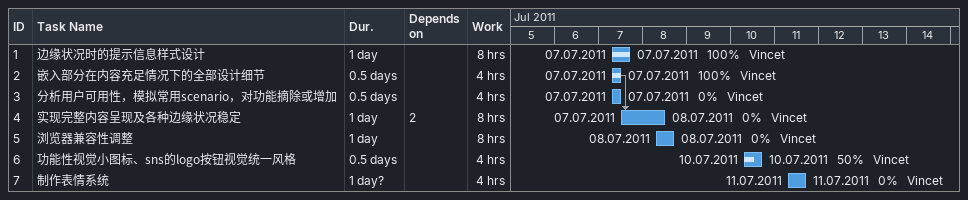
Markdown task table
| ID | Task | Duration | Start | Finish | Predecessors | Resources | % complete | Work (h) |
|---|---|---|---|---|---|---|---|---|
| 1 | 边缘状况时的提示信息样式设计 | 1d | 2011-07-07 | 2011-07-07 |  | Vincet | 100 | 8 |
| 2 | 嵌入部分在内容充足情况下的全部设计细节 | 0.5d | 2011-07-07 | 2011-07-07 |  | Vincet | 100 | 4 |
| 3 | 分析用户可用性，模拟常用scenario，对功能摘除或增加 | 0.5d | 2011-07-07 | 2011-07-07 |  | Vincet | 0 | 4 |
| 4 | 实现完整内容呈现及各种边缘状况稳定 | 1d | 2011-07-07 | 2011-07-08 | 2 | Vincet | 0 | 8 |
| 5 | 浏览器兼容性调整 | 1d | 2011-07-08 | 2011-07-08 |  | Vincet | 0 | 8 |
| 6 | 功能性视觉小图标、sns的logo按钮视觉统一风格 | 0.5d | 2011-07-10 | 2011-07-10 |  | Vincet | 50 | 4 |
| 7 | 制作表情系统 | 1d? | 2011-07-11 | 2011-07-11 |  | Vincet | 0 | 4 |
